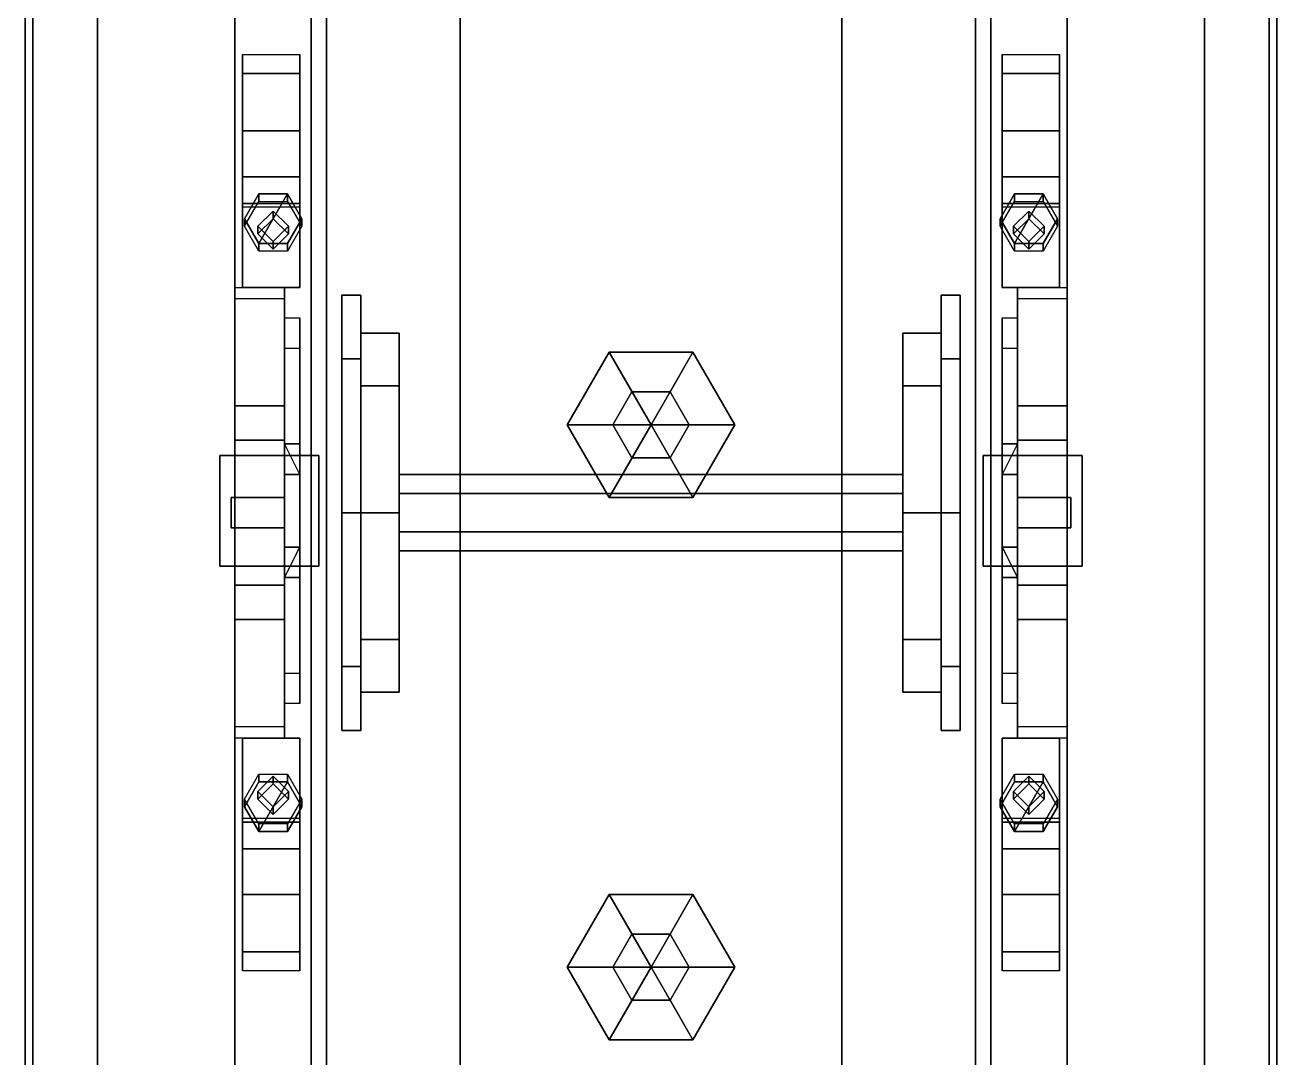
# Model space of a CAD drawing. Header units: millimetres. Extents: x -1.7 to 3, y -7.7 to 18.8.
# Drawn here: x -1.64 to 1.64, y -5.678 to -2.973 of the extents above; entities that cross this region are included whole.
import ezdxf

# ---------------------------------------------------------------- set-up
doc = ezdxf.new("R2010")
doc.units = ezdxf.units.MM
doc.layers.add('suspension', color=5, linetype='Continuous')
doc.layers.add('wheels', color=2, linetype='Continuous')

msp = doc.modelspace()

# ---------------------------------------------------------------- linework, layer by layer
for points in [[(-1.09, 7.1, 0.92), (-1.09, -7.1, 0.92), (-1.09, -7.1, 1.19), (-1.09, 7.1, 1.19)], [(-0.85, 6.8, 0.92), (-0.85, -6.8, 0.92), (-1.09, -7.1, 0.92), (-1.09, 7.1, 0.92)], [(1.09, 7.1, 0.92), (1.09, -7.1, 0.92), (0.85, -6.8, 0.92), (0.85, 6.8, 0.92)], [(1.09, -7.1, 1.19), (1.09, -7.1, 0.92), (1.09, 7.1, 0.92), (1.09, 7.1, 1.19)], [(-1.64, 7, 3.45), (-1.64, -7, 3.45), (-1.64, -7, 3.59), (-1.64, 7, 3.59)], [(-1.64, 7, 3.59), (-1.64, -7, 3.59), (-1.62, -7, 3.73), (-1.62, 7, 3.73)], [(-1.62, -7, 3.73), (-1.45, -7, 3.83), (-1.45, 7, 3.83), (-1.62, 7, 3.73)], [(-1.45, 7, 3.83), (-1.45, -7, 3.83), (-0.89, -7, 4.03), (-0.89, 7, 4.03)], [(-0.89, -7, 4.03), (-0.5, -7, 4.14), (-0.5, 7, 4.14), (-0.89, 7, 4.03)], [(-0.5, 7, 4.14), (-0.5, -7, 4.14), (0.5, -7, 4.14), (0.5, 7, 4.14)], [(0.5, 7, 4.14), (0.5, -7, 4.14), (0.89, -7, 4.03), (0.89, 7, 4.03)], [(0.89, -7, 4.03), (1.45, -7, 3.83), (1.45, 7, 3.83), (0.89, 7, 4.03)], [(1.45, 7, 3.83), (1.45, -7, 3.83), (1.62, -7, 3.73), (1.62, 7, 3.73)], [(1.62, -7, 3.73), (1.64, -7, 3.59), (1.64, 7, 3.59), (1.62, 7, 3.73)], [(1.64, -7, 3.59), (1.64, -7, 3.45), (1.64, 7, 3.45), (1.64, 7, 3.59)], [(-0.85, -6.8, 1.19), (-0.85, -6.8, 0.92), (-0.85, 6.8, 0.92), (-0.85, 6.8, 1.19)], [(0.85, 6.8, 0.92), (0.85, -6.8, 0.92), (0.85, -6.8, 1.19), (0.85, 6.8, 1.19)], [(-1.64, 6, 1.19), (-1.64, -6, 1.19), (-1.64, -6, 3.45), (-1.64, 6, 3.45)], [(1.64, 6, 1.19), (1.64, -6, 1.19), (-1.64, -6, 1.19), (-1.64, 6, 1.19)], [(1.64, -6, 3.45), (1.64, -6, 1.19), (1.64, 6, 1.19), (1.64, 6, 3.45)], [(-1.09, -3.66, 0.92), (-1.09, -4.06, 0.69), (-1.09, -3.97, 0.81), (-1.09, -3.69, 0.92)], [(-0.96, -3.66, 0.92), (-0.96, -4.06, 0.69), (-1.09, -4.06, 0.69), (-1.09, -3.66, 0.92)], [(-0.96, -3.97, 0.81), (-0.96, -4.06, 0.69), (-0.96, -3.66, 0.92), (-0.96, -3.69, 0.92)], [(0.96, -3.66, 0.92), (0.96, -4.06, 0.69), (0.96, -3.97, 0.81), (0.96, -3.69, 0.92)], [(1.09, -3.66, 0.92), (1.09, -4.06, 0.69), (0.96, -4.06, 0.69), (0.96, -3.66, 0.92)], [(1.09, -3.97, 0.81), (1.09, -4.06, 0.69), (1.09, -3.66, 0.92), (1.09, -3.69, 0.92)], [(-1.09, -3.69, 0.92), (-1.09, -3.97, 0.81), (-0.96, -3.97, 0.81), (-0.96, -3.69, 0.92)], [(0.96, -3.69, 0.92), (0.96, -3.97, 0.81), (1.09, -3.97, 0.81), (1.09, -3.69, 0.92)], [(-0.96, -3.74, 0.92), (-0.96, -4.07, 0.4), (-0.96, -4.07, 0.54), (-0.96, -3.82, 0.92)], [(-0.92, -3.74, 0.92), (-0.92, -4.07, 0.4), (-0.96, -4.07, 0.4), (-0.96, -3.74, 0.92)], [(-0.92, -4.07, 0.54), (-0.92, -4.07, 0.4), (-0.92, -3.74, 0.92), (-0.92, -3.82, 0.92)], [(0.92, -3.74, 0.92), (0.92, -4.07, 0.4), (0.92, -4.07, 0.54), (0.92, -3.82, 0.92)], [(0.96, -3.74, 0.92), (0.96, -4.07, 0.4), (0.92, -4.07, 0.4), (0.92, -3.74, 0.92)], [(0.96, -4.07, 0.54), (0.96, -4.07, 0.4), (0.96, -3.74, 0.92), (0.96, -3.82, 0.92)], [(-0.96, -3.82, 0.92), (-0.96, -4.07, 0.54), (-0.92, -4.07, 0.54), (-0.92, -3.82, 0.92)], [(-0.05, -3.9334, 4.3), (-0.1, -4.02, 4.3), (-0.22, -4.02, 4.38), (-0.11, -3.8295, 4.38)], [(-0.11, -3.8295, 4.38), (-0.22, -4.02, 4.38), (0, -4.02, 4.52)], [(0.05, -3.9334, 4.3), (-0.05, -3.9334, 4.3), (-0.11, -3.8295, 4.38), (0.11, -3.8295, 4.38)], [(0.11, -3.8295, 4.38), (-0.11, -3.8295, 4.38), (0, -4.02, 4.52)], [(0.22, -4.02, 4.38), (0.11, -3.8295, 4.38), (0, -4.02, 4.52)], [(0.1, -4.02, 4.3), (0.05, -3.9334, 4.3), (0.11, -3.8295, 4.38), (0.22, -4.02, 4.38)], [(0.92, -3.82, 0.92), (0.92, -4.07, 0.54), (0.96, -4.07, 0.54), (0.96, -3.82, 0.92)], [(-0.05, -3.9334, 4.14), (-0.1, -4.02, 4.14), (-0.1, -4.02, 4.3), (-0.05, -3.9334, 4.3)], [(0.05, -3.9334, 4.14), (-0.05, -3.9334, 4.14), (-0.05, -3.9334, 4.3), (0.05, -3.9334, 4.3)], [(0.1, -4.02, 4.14), (0.05, -3.9334, 4.14), (0.05, -3.9334, 4.3), (0.1, -4.02, 4.3)], [(-1.09, -4.06, 0.69), (-1.09, -4.21, 0.69), (-1.09, -4.21, 0.81), (-1.09, -3.97, 0.81)], [(-1.09, -3.97, 0.81), (-1.09, -4.21, 0.81), (-0.96, -4.21, 0.81), (-0.96, -3.97, 0.81)], [(0.96, -4.06, 0.69), (0.96, -4.21, 0.69), (0.96, -4.21, 0.81), (0.96, -3.97, 0.81)], [(0.96, -3.97, 0.81), (0.96, -4.21, 0.81), (1.09, -4.21, 0.81), (1.09, -3.97, 0.81)], [(1.09, -4.21, 0.81), (1.09, -4.21, 0.69), (1.09, -4.06, 0.69), (1.09, -3.97, 0.81)], [(-0.1, -4.02, 4.3), (-0.05, -4.1066, 4.3), (-0.11, -4.2105, 4.38), (-0.22, -4.02, 4.38)], [(-0.22, -4.02, 4.38), (-0.11, -4.2105, 4.38), (0, -4.02, 4.52)], [(-0.11, -4.2105, 4.38), (0.11, -4.2105, 4.38), (0, -4.02, 4.52)], [(-0.1, -4.02, 4.14), (-0.05, -4.1066, 4.14), (-0.05, -4.1066, 4.3), (-0.1, -4.02, 4.3)], [(0.11, -4.2105, 4.38), (0.22, -4.02, 4.38), (0, -4.02, 4.52)], [(0.05, -4.1066, 4.14), (0.1, -4.02, 4.14), (0.1, -4.02, 4.3), (0.05, -4.1066, 4.3)], [(0.05, -4.1066, 4.3), (0.1, -4.02, 4.3), (0.22, -4.02, 4.38), (0.11, -4.2105, 4.38)], [(-0.96, -4.06, 0.69), (-0.96, -4.21, 0.69), (-1.09, -4.21, 0.69), (-1.09, -4.06, 0.69)], [(1.09, -4.06, 0.69), (1.09, -4.21, 0.69), (0.96, -4.21, 0.69), (0.96, -4.06, 0.69)], [(-0.87, -4.39, 0.68), (-0.87, -4.1, 0.68), (-1.13, -4.1, 0.68), (-1.13, -4.39, 0.68)], [(-1.13, -4.39, 0.4), (-1.13, -4.1, 0.4), (-0.87, -4.1, 0.4), (-0.87, -4.39, 0.4)], [(-1.13, -4.1, 0.68), (-1.13, -4.1, 0.4), (-1.13, -4.39, 0.4), (-1.13, -4.39, 0.68)], [(-0.87, -4.1, 0.68), (-0.87, -4.1, 0.4), (-1.13, -4.1, 0.4), (-1.13, -4.1, 0.68)], [(-0.96, -4.07, 0.73), (-0.96, -4.07, 0.28), (-0.96, -4.42, 0.28), (-0.96, -4.42, 0.73)], [(-0.96, -4.42, 0.28), (-0.96, -4.07, 0.28), (-0.92, -4.07, 0.28), (-0.92, -4.42, 0.28)], [(-0.92, -4.34, 0.73), (-0.92, -4.15, 0.73), (-0.96, -4.07, 0.73), (-0.96, -4.42, 0.73)], [(-0.92, -4.07, 0.92), (-0.92, -4.07, 0.28), (-0.96, -4.07, 0.28), (-0.96, -4.07, 0.92)], [(-0.96, -4.07, 0.92), (-0.96, -4.07, 0.73), (-0.96, -4.15, 0.73), (-0.96, -4.15, 0.92)], [(-0.92, -4.42, 0.28), (-0.92, -4.07, 0.28), (-0.92, -4.07, 0.73), (-0.92, -4.42, 0.73)], [(-0.92, -4.15, 0.73), (-0.92, -4.07, 0.73), (-0.92, -4.07, 0.92), (-0.92, -4.15, 0.92)], [(-0.87, -4.39, 0.4), (-0.87, -4.1, 0.4), (-0.87, -4.1, 0.68), (-0.87, -4.39, 0.68)], [(0.87, -4.1, 0.68), (0.87, -4.39, 0.68), (1.13, -4.39, 0.68), (1.13, -4.1, 0.68)], [(1.13, -4.1, 0.4), (1.13, -4.39, 0.4), (0.87, -4.39, 0.4), (0.87, -4.1, 0.4)], [(0.87, -4.1, 0.4), (0.87, -4.39, 0.4), (0.87, -4.39, 0.68), (0.87, -4.1, 0.68)], [(1.13, -4.1, 0.68), (1.13, -4.1, 0.4), (0.87, -4.1, 0.4), (0.87, -4.1, 0.68)], [(0.92, -4.07, 0.28), (0.92, -4.42, 0.28), (0.92, -4.42, 0.73), (0.92, -4.07, 0.73)], [(0.96, -4.07, 0.28), (0.96, -4.42, 0.28), (0.92, -4.42, 0.28), (0.92, -4.07, 0.28)], [(0.92, -4.15, 0.73), (0.92, -4.34, 0.73), (0.96, -4.42, 0.73), (0.96, -4.07, 0.73)], [(0.96, -4.07, 0.92), (0.96, -4.07, 0.28), (0.92, -4.07, 0.28), (0.92, -4.07, 0.92)], [(0.92, -4.07, 0.73), (0.92, -4.15, 0.73), (0.92, -4.15, 0.92), (0.92, -4.07, 0.92)], [(0.96, -4.42, 0.73), (0.96, -4.42, 0.28), (0.96, -4.07, 0.28), (0.96, -4.07, 0.73)], [(0.96, -4.15, 0.92), (0.96, -4.15, 0.73), (0.96, -4.07, 0.73), (0.96, -4.07, 0.92)], [(1.13, -4.39, 0.68), (1.13, -4.39, 0.4), (1.13, -4.1, 0.4), (1.13, -4.1, 0.68)], [(-0.05, -4.1066, 4.3), (0.05, -4.1066, 4.3), (0.11, -4.2105, 4.38), (-0.11, -4.2105, 4.38)], [(-0.05, -4.1066, 4.14), (0.05, -4.1066, 4.14), (0.05, -4.1066, 4.3), (-0.05, -4.1066, 4.3)], [(-0.96, -4.15, 0.92), (-0.96, -4.15, 0.73), (-0.92, -4.15, 0.73), (-0.92, -4.15, 0.92)], [(0.92, -4.15, 0.92), (0.92, -4.15, 0.73), (0.96, -4.15, 0.73), (0.96, -4.15, 0.92)], [(-0.96, -4.21, 0.82), (-0.96, -4.21, 0.68), (-1.1, -4.21, 0.68), (-1.1, -4.21, 0.82)], [(-1.1, -4.21, 0.82), (-1.1, -4.21, 0.68), (-1.1, -4.29, 0.68), (-1.1, -4.29, 0.82)], [(-0.96, -4.29, 0.82), (-0.96, -4.21, 0.82), (-1.1, -4.21, 0.82), (-1.1, -4.29, 0.82)], [(-0.96, -4.29, 0.68), (-0.96, -4.21, 0.68), (-0.96, -4.21, 0.82), (-0.96, -4.29, 0.82)], [(1.1, -4.21, 0.82), (1.1, -4.21, 0.68), (0.96, -4.21, 0.68), (0.96, -4.21, 0.82)], [(0.96, -4.21, 0.68), (0.96, -4.29, 0.68), (0.96, -4.29, 0.82), (0.96, -4.21, 0.82)], [(0.96, -4.21, 0.82), (0.96, -4.29, 0.82), (1.1, -4.29, 0.82), (1.1, -4.21, 0.82)], [(1.1, -4.29, 0.82), (1.1, -4.29, 0.68), (1.1, -4.21, 0.68), (1.1, -4.21, 0.82)], [(-1.1, -4.29, 0.82), (-1.1, -4.29, 0.68), (-0.96, -4.29, 0.68), (-0.96, -4.29, 0.82)], [(-1.09, -4.29, 0.81), (-1.09, -4.29, 0.69), (-1.09, -4.44, 0.69), (-1.09, -4.53, 0.81)], [(-1.09, -4.44, 0.69), (-1.09, -4.29, 0.69), (-0.96, -4.29, 0.69), (-0.96, -4.44, 0.69)], [(-0.96, -4.53, 0.81), (-0.96, -4.29, 0.81), (-1.09, -4.29, 0.81), (-1.09, -4.53, 0.81)], [(0.96, -4.29, 0.82), (0.96, -4.29, 0.68), (1.1, -4.29, 0.68), (1.1, -4.29, 0.82)], [(0.96, -4.29, 0.81), (0.96, -4.29, 0.69), (0.96, -4.44, 0.69), (0.96, -4.53, 0.81)], [(0.96, -4.44, 0.69), (0.96, -4.29, 0.69), (1.09, -4.29, 0.69), (1.09, -4.44, 0.69)], [(1.09, -4.53, 0.81), (1.09, -4.29, 0.81), (0.96, -4.29, 0.81), (0.96, -4.53, 0.81)], [(1.09, -4.44, 0.69), (1.09, -4.29, 0.69), (1.09, -4.29, 0.81), (1.09, -4.53, 0.81)], [(-0.92, -4.34, 0.92), (-0.92, -4.34, 0.73), (-0.96, -4.34, 0.73), (-0.96, -4.34, 0.92)], [(-0.96, -4.34, 0.92), (-0.96, -4.34, 0.73), (-0.96, -4.42, 0.73), (-0.96, -4.42, 0.92)], [(-0.92, -4.42, 0.73), (-0.92, -4.34, 0.73), (-0.92, -4.34, 0.92), (-0.92, -4.42, 0.92)], [(0.96, -4.34, 0.92), (0.96, -4.34, 0.73), (0.92, -4.34, 0.73), (0.92, -4.34, 0.92)], [(0.92, -4.34, 0.73), (0.92, -4.42, 0.73), (0.92, -4.42, 0.92), (0.92, -4.34, 0.92)], [(0.96, -4.42, 0.92), (0.96, -4.42, 0.73), (0.96, -4.34, 0.73), (0.96, -4.34, 0.92)], [(-1.13, -4.39, 0.68), (-1.13, -4.39, 0.4), (-0.87, -4.39, 0.4), (-0.87, -4.39, 0.68)], [(0.87, -4.39, 0.68), (0.87, -4.39, 0.4), (1.13, -4.39, 0.4), (1.13, -4.39, 0.68)], [(-0.96, -4.42, 0.92), (-0.96, -4.42, 0.28), (-0.92, -4.42, 0.28), (-0.92, -4.42, 0.92)], [(-0.92, -4.67, 0.92), (-0.92, -4.42, 0.54), (-0.96, -4.42, 0.54), (-0.96, -4.67, 0.92)], [(-0.96, -4.75, 0.92), (-0.96, -4.42, 0.4), (-0.92, -4.42, 0.4), (-0.92, -4.75, 0.92)], [(-0.96, -4.42, 0.54), (-0.96, -4.42, 0.4), (-0.96, -4.75, 0.92), (-0.96, -4.67, 0.92)], [(-0.92, -4.75, 0.92), (-0.92, -4.42, 0.4), (-0.92, -4.42, 0.54), (-0.92, -4.67, 0.92)], [(0.92, -4.42, 0.92), (0.92, -4.42, 0.28), (0.96, -4.42, 0.28), (0.96, -4.42, 0.92)], [(0.96, -4.67, 0.92), (0.96, -4.42, 0.54), (0.92, -4.42, 0.54), (0.92, -4.67, 0.92)], [(0.92, -4.42, 0.54), (0.92, -4.42, 0.4), (0.92, -4.75, 0.92), (0.92, -4.67, 0.92)], [(0.92, -4.75, 0.92), (0.92, -4.42, 0.4), (0.96, -4.42, 0.4), (0.96, -4.75, 0.92)], [(0.96, -4.75, 0.92), (0.96, -4.42, 0.4), (0.96, -4.42, 0.54), (0.96, -4.67, 0.92)], [(-1.09, -4.84, 0.92), (-1.09, -4.44, 0.69), (-0.96, -4.44, 0.69), (-0.96, -4.84, 0.92)], [(-1.09, -4.53, 0.81), (-1.09, -4.44, 0.69), (-1.09, -4.84, 0.92), (-1.09, -4.81, 0.92)], [(-0.96, -4.84, 0.92), (-0.96, -4.44, 0.69), (-0.96, -4.53, 0.81), (-0.96, -4.81, 0.92)], [(0.96, -4.53, 0.81), (0.96, -4.44, 0.69), (0.96, -4.84, 0.92), (0.96, -4.81, 0.92)], [(0.96, -4.84, 0.92), (0.96, -4.44, 0.69), (1.09, -4.44, 0.69), (1.09, -4.84, 0.92)], [(1.09, -4.84, 0.92), (1.09, -4.44, 0.69), (1.09, -4.53, 0.81), (1.09, -4.81, 0.92)], [(-0.96, -4.81, 0.92), (-0.96, -4.53, 0.81), (-1.09, -4.53, 0.81), (-1.09, -4.81, 0.92)], [(1.09, -4.81, 0.92), (1.09, -4.53, 0.81), (0.96, -4.53, 0.81), (0.96, -4.81, 0.92)], [(-0.11, -5.2495, 4.38), (-0.22, -5.44, 4.38), (0, -5.44, 4.52)], [(-0.05, -5.3534, 4.3), (-0.1, -5.44, 4.3), (-0.22, -5.44, 4.38), (-0.11, -5.2495, 4.38)], [(0.11, -5.2495, 4.38), (-0.11, -5.2495, 4.38), (0, -5.44, 4.52)], [(0.05, -5.3534, 4.3), (-0.05, -5.3534, 4.3), (-0.11, -5.2495, 4.38), (0.11, -5.2495, 4.38)], [(0.22, -5.44, 4.38), (0.11, -5.2495, 4.38), (0, -5.44, 4.52)], [(0.1, -5.44, 4.3), (0.05, -5.3534, 4.3), (0.11, -5.2495, 4.38), (0.22, -5.44, 4.38)], [(-0.05, -5.3534, 4.14), (-0.1, -5.44, 4.14), (-0.1, -5.44, 4.3), (-0.05, -5.3534, 4.3)], [(0.05, -5.3534, 4.14), (-0.05, -5.3534, 4.14), (-0.05, -5.3534, 4.3), (0.05, -5.3534, 4.3)], [(0.1, -5.44, 4.14), (0.05, -5.3534, 4.14), (0.05, -5.3534, 4.3), (0.1, -5.44, 4.3)], [(-0.22, -5.44, 4.38), (-0.11, -5.6305, 4.38), (0, -5.44, 4.52)], [(-0.1, -5.44, 4.3), (-0.05, -5.5266, 4.3), (-0.11, -5.6305, 4.38), (-0.22, -5.44, 4.38)], [(-0.11, -5.6305, 4.38), (0.11, -5.6305, 4.38), (0, -5.44, 4.52)], [(-0.1, -5.44, 4.14), (-0.05, -5.5266, 4.14), (-0.05, -5.5266, 4.3), (-0.1, -5.44, 4.3)], [(0.11, -5.6305, 4.38), (0.22, -5.44, 4.38), (0, -5.44, 4.52)], [(0.05, -5.5266, 4.14), (0.1, -5.44, 4.14), (0.1, -5.44, 4.3), (0.05, -5.5266, 4.3)], [(0.05, -5.5266, 4.3), (0.1, -5.44, 4.3), (0.22, -5.44, 4.38), (0.11, -5.6305, 4.38)], [(-0.05, -5.5266, 4.3), (0.05, -5.5266, 4.3), (0.11, -5.6305, 4.38), (-0.11, -5.6305, 4.38)], [(-0.05, -5.5266, 4.14), (0.05, -5.5266, 4.14), (0.05, -5.5266, 4.3), (-0.05, -5.5266, 4.3)]]:
    msp.add_3dface(points)
at = {"layer": 'suspension'}
for points in [[(-1.07, -3.05, 0.92), (-1.07, -3.1, 0.84), (-1.07, -3.37, 0.84), (-1.07, -3.45, 0.92)], [(-0.92, -3.05, 0.92), (-0.92, -3.1, 0.84), (-1.07, -3.1, 0.84), (-1.07, -3.05, 0.92)], [(-0.92, -3.37, 0.84), (-0.92, -3.1, 0.84), (-0.92, -3.05, 0.92), (-0.92, -3.45, 0.92)], [(0.92, -3.05, 0.92), (0.92, -3.1, 0.84), (0.92, -3.37, 0.84), (0.92, -3.45, 0.92)], [(1.07, -3.05, 0.92), (1.07, -3.1, 0.84), (0.92, -3.1, 0.84), (0.92, -3.05, 0.92)], [(1.07, -3.37, 0.84), (1.07, -3.1, 0.84), (1.07, -3.05, 0.92), (1.07, -3.45, 0.92)], [(-1.07, -3.1, 0.71), (-1.07, -3.25, 0.52), (-1.07, -3.44, 0.58), (-1.07, -3.37, 0.71)], [(-0.92, -3.1, 0.71), (-0.92, -3.25, 0.52), (-1.07, -3.25, 0.52), (-1.07, -3.1, 0.71)], [(-1.07, -3.1, 0.84), (-1.07, -3.1, 0.71), (-1.07, -3.37, 0.71), (-1.07, -3.37, 0.84)], [(-0.92, -3.1, 0.84), (-0.92, -3.1, 0.71), (-1.07, -3.1, 0.71), (-1.07, -3.1, 0.84)], [(-0.92, -3.44, 0.58), (-0.92, -3.25, 0.52), (-0.92, -3.1, 0.71), (-0.92, -3.37, 0.71)], [(-0.92, -3.37, 0.71), (-0.92, -3.1, 0.71), (-0.92, -3.1, 0.84), (-0.92, -3.37, 0.84)], [(0.92, -3.1, 0.71), (0.92, -3.25, 0.52), (0.92, -3.44, 0.58), (0.92, -3.37, 0.71)], [(1.07, -3.1, 0.71), (1.07, -3.25, 0.52), (0.92, -3.25, 0.52), (0.92, -3.1, 0.71)], [(1.07, -3.1, 0.84), (1.07, -3.1, 0.71), (0.92, -3.1, 0.71), (0.92, -3.1, 0.84)], [(0.92, -3.1, 0.84), (0.92, -3.1, 0.71), (0.92, -3.37, 0.71), (0.92, -3.37, 0.84)], [(1.07, -3.44, 0.58), (1.07, -3.25, 0.52), (1.07, -3.1, 0.71), (1.07, -3.37, 0.71)], [(1.07, -3.37, 0.71), (1.07, -3.1, 0.71), (1.07, -3.1, 0.84), (1.07, -3.37, 0.84)], [(-1.07, -3.25, 0.52), (-1.07, -3.66, 0.51), (-1.07, -3.66, 0.58), (-1.07, -3.44, 0.58)], [(-0.92, -3.25, 0.52), (-0.92, -3.66, 0.51), (-1.07, -3.66, 0.51), (-1.07, -3.25, 0.52)], [(-0.92, -3.66, 0.58), (-0.92, -3.66, 0.51), (-0.92, -3.25, 0.52), (-0.92, -3.44, 0.58)], [(1.07, -3.25, 0.52), (1.07, -3.66, 0.51), (0.92, -3.66, 0.51), (0.92, -3.25, 0.52)], [(0.92, -3.25, 0.52), (0.92, -3.66, 0.51), (0.92, -3.66, 0.58), (0.92, -3.44, 0.58)], [(1.07, -3.66, 0.58), (1.07, -3.66, 0.51), (1.07, -3.25, 0.52), (1.07, -3.44, 0.58)], [(-1.07, -3.37, 0.71), (-1.07, -3.44, 0.58), (-0.92, -3.44, 0.58), (-0.92, -3.37, 0.71)], [(-1.07, -3.37, 0.84), (-1.07, -3.37, 0.71), (-0.92, -3.37, 0.71), (-0.92, -3.37, 0.84)], [(-1.07, -3.45, 0.92), (-1.07, -3.37, 0.84), (-0.92, -3.37, 0.84), (-0.92, -3.45, 0.92)], [(0.92, -3.37, 0.71), (0.92, -3.44, 0.58), (1.07, -3.44, 0.58), (1.07, -3.37, 0.71)], [(0.92, -3.45, 0.92), (0.92, -3.37, 0.84), (1.07, -3.37, 0.84), (1.07, -3.45, 0.92)], [(0.92, -3.37, 0.84), (0.92, -3.37, 0.71), (1.07, -3.37, 0.71), (1.07, -3.37, 0.84)], [(-1.07, -3.44, 0.58), (-1.07, -3.66, 0.58), (-0.92, -3.66, 0.58), (-0.92, -3.44, 0.58)], [(-0.9525, -3.415, 0.27), (-1.0275, -3.545, 0.27), (-1.065, -3.48, 0.27), (-1.0275, -3.415, 0.27)], [(-1.0275, -3.415, 0.27), (-1.065, -3.48, 0.27), (-1.065, -3.5, 0.52), (-1.0275, -3.435, 0.52)], [(-0.915, -3.48, 0.27), (-0.9525, -3.545, 0.27), (-1.0275, -3.545, 0.27), (-0.9525, -3.415, 0.27)], [(-0.9525, -3.415, 0.27), (-1.0275, -3.415, 0.27), (-1.0275, -3.435, 0.52), (-0.9525, -3.435, 0.52)], [(-0.915, -3.48, 0.27), (-0.9525, -3.415, 0.27), (-0.9525, -3.435, 0.52), (-0.915, -3.5, 0.52)], [(0.9525, -3.415, 0.27), (0.915, -3.48, 0.27), (0.915, -3.5, 0.52), (0.9525, -3.435, 0.52)], [(1.0275, -3.415, 0.27), (0.9525, -3.545, 0.27), (0.915, -3.48, 0.27), (0.9525, -3.415, 0.27)], [(0.92, -3.44, 0.58), (0.92, -3.66, 0.58), (1.07, -3.66, 0.58), (1.07, -3.44, 0.58)], [(1.0275, -3.415, 0.27), (0.9525, -3.415, 0.27), (0.9525, -3.435, 0.52), (1.0275, -3.435, 0.52)], [(1.065, -3.48, 0.27), (1.0275, -3.545, 0.27), (0.9525, -3.545, 0.27), (1.0275, -3.415, 0.27)], [(1.065, -3.48, 0.27), (1.0275, -3.415, 0.27), (1.0275, -3.435, 0.52), (1.065, -3.5, 0.52)], [(-0.99, -3.46, 0.58), (-1.03, -3.5, 0.58), (-1.03, -3.52, 0.92), (-0.99, -3.48, 0.92)], [(-0.95, -3.5, 0.58), (-0.99, -3.46, 0.58), (-0.99, -3.48, 0.92), (-0.95, -3.52, 0.92)], [(0.99, -3.46, 0.58), (0.95, -3.5, 0.58), (0.95, -3.52, 0.92), (0.99, -3.48, 0.92)], [(1.03, -3.5, 0.58), (0.99, -3.46, 0.58), (0.99, -3.48, 0.92), (1.03, -3.52, 0.92)], [(-1.065, -3.48, 0.27), (-1.0275, -3.545, 0.27), (-1.0275, -3.565, 0.52), (-1.065, -3.5, 0.52)], [(-1.03, -3.5, 0.58), (-0.99, -3.54, 0.58), (-0.99, -3.56, 0.92), (-1.03, -3.52, 0.92)], [(-0.99, -3.54, 0.58), (-0.95, -3.5, 0.58), (-0.95, -3.52, 0.92), (-0.99, -3.56, 0.92)], [(-0.9525, -3.545, 0.27), (-0.915, -3.48, 0.27), (-0.915, -3.5, 0.52), (-0.9525, -3.565, 0.52)], [(0.915, -3.48, 0.27), (0.9525, -3.545, 0.27), (0.9525, -3.565, 0.52), (0.915, -3.5, 0.52)], [(0.95, -3.5, 0.58), (0.99, -3.54, 0.58), (0.99, -3.56, 0.92), (0.95, -3.52, 0.92)], [(0.99, -3.54, 0.58), (1.03, -3.5, 0.58), (1.03, -3.52, 0.92), (0.99, -3.56, 0.92)], [(1.0275, -3.545, 0.27), (1.065, -3.48, 0.27), (1.065, -3.5, 0.52), (1.0275, -3.565, 0.52)], [(-1.0275, -3.545, 0.27), (-0.9525, -3.545, 0.27), (-0.9525, -3.565, 0.52), (-1.0275, -3.565, 0.52)], [(0.9525, -3.545, 0.27), (1.0275, -3.545, 0.27), (1.0275, -3.565, 0.52), (0.9525, -3.565, 0.52)], [(-1.07, -3.66, 0.58), (-1.07, -3.66, 0.51), (-0.92, -3.66, 0.51), (-0.92, -3.66, 0.58)], [(-0.92, -5.06, 0.58), (-0.92, -4.84, 0.58), (-1.07, -4.84, 0.58), (-1.07, -5.06, 0.58)], [(-1.07, -4.84, 0.58), (-1.07, -4.84, 0.51), (-1.07, -5.25, 0.52), (-1.07, -5.06, 0.58)], [(-1.07, -5.25, 0.52), (-1.07, -4.84, 0.51), (-0.92, -4.84, 0.51), (-0.92, -5.25, 0.52)], [(-0.92, -5.25, 0.52), (-0.92, -4.84, 0.51), (-0.92, -4.84, 0.58), (-0.92, -5.06, 0.58)], [(0.92, -5.25, 0.52), (0.92, -4.84, 0.51), (1.07, -4.84, 0.51), (1.07, -5.25, 0.52)], [(1.07, -5.06, 0.58), (1.07, -4.84, 0.58), (0.92, -4.84, 0.58), (0.92, -5.06, 0.58)], [(0.92, -4.84, 0.58), (0.92, -4.84, 0.51), (0.92, -5.25, 0.52), (0.92, -5.06, 0.58)], [(1.07, -4.84, 0.58), (1.07, -4.84, 0.51), (0.92, -4.84, 0.51), (0.92, -4.84, 0.58)], [(1.07, -5.25, 0.52), (1.07, -4.84, 0.51), (1.07, -4.84, 0.58), (1.07, -5.06, 0.58)], [(-1.0275, -4.955, 0.27), (-1.065, -5.02, 0.27), (-1.065, -5, 0.52), (-1.0275, -4.935, 0.52)], [(-0.99, -4.96, 0.58), (-1.03, -5, 0.58), (-1.03, -4.98, 0.92), (-0.99, -4.94, 0.92)], [(-0.9525, -4.955, 0.27), (-1.0275, -4.955, 0.27), (-1.0275, -4.935, 0.52), (-0.9525, -4.935, 0.52)], [(-0.95, -5, 0.58), (-0.99, -4.96, 0.58), (-0.99, -4.94, 0.92), (-0.95, -4.98, 0.92)], [(-0.915, -5.02, 0.27), (-0.9525, -4.955, 0.27), (-0.9525, -4.935, 0.52), (-0.915, -5, 0.52)], [(0.9525, -4.955, 0.27), (0.915, -5.02, 0.27), (0.915, -5, 0.52), (0.9525, -4.935, 0.52)], [(0.99, -4.96, 0.58), (0.95, -5, 0.58), (0.95, -4.98, 0.92), (0.99, -4.94, 0.92)], [(1.0275, -4.955, 0.27), (0.9525, -4.955, 0.27), (0.9525, -4.935, 0.52), (1.0275, -4.935, 0.52)], [(1.03, -5, 0.58), (0.99, -4.96, 0.58), (0.99, -4.94, 0.92), (1.03, -4.98, 0.92)], [(1.065, -5.02, 0.27), (1.0275, -4.955, 0.27), (1.0275, -4.935, 0.52), (1.065, -5, 0.52)], [(-1.065, -5.02, 0.27), (-1.0275, -4.955, 0.27), (-0.9525, -4.955, 0.27), (-1.0275, -5.085, 0.27)], [(-1.03, -5, 0.58), (-0.99, -5.04, 0.58), (-0.99, -5.02, 0.92), (-1.03, -4.98, 0.92)], [(-1.0275, -5.085, 0.27), (-0.9525, -4.955, 0.27), (-0.915, -5.02, 0.27), (-0.9525, -5.085, 0.27)], [(-0.99, -5.04, 0.58), (-0.95, -5, 0.58), (-0.95, -4.98, 0.92), (-0.99, -5.02, 0.92)], [(0.915, -5.02, 0.27), (0.9525, -4.955, 0.27), (1.0275, -4.955, 0.27), (0.9525, -5.085, 0.27)], [(0.95, -5, 0.58), (0.99, -5.04, 0.58), (0.99, -5.02, 0.92), (0.95, -4.98, 0.92)], [(0.9525, -5.085, 0.27), (1.0275, -4.955, 0.27), (1.065, -5.02, 0.27), (1.0275, -5.085, 0.27)], [(0.99, -5.04, 0.58), (1.03, -5, 0.58), (1.03, -4.98, 0.92), (0.99, -5.02, 0.92)], [(-1.065, -5.02, 0.27), (-1.0275, -5.085, 0.27), (-1.0275, -5.065, 0.52), (-1.065, -5, 0.52)], [(-0.9525, -5.085, 0.27), (-0.915, -5.02, 0.27), (-0.915, -5, 0.52), (-0.9525, -5.065, 0.52)], [(0.915, -5.02, 0.27), (0.9525, -5.085, 0.27), (0.9525, -5.065, 0.52), (0.915, -5, 0.52)], [(1.0275, -5.085, 0.27), (1.065, -5.02, 0.27), (1.065, -5, 0.52), (1.0275, -5.065, 0.52)], [(-1.07, -5.13, 0.84), (-1.07, -5.4, 0.84), (-1.07, -5.45, 0.92), (-1.07, -5.05, 0.92)], [(-0.92, -5.05, 0.92), (-0.92, -5.13, 0.84), (-1.07, -5.13, 0.84), (-1.07, -5.05, 0.92)], [(-0.92, -5.45, 0.92), (-0.92, -5.4, 0.84), (-0.92, -5.13, 0.84), (-0.92, -5.05, 0.92)], [(0.92, -5.13, 0.84), (0.92, -5.4, 0.84), (0.92, -5.45, 0.92), (0.92, -5.05, 0.92)], [(1.07, -5.05, 0.92), (1.07, -5.13, 0.84), (0.92, -5.13, 0.84), (0.92, -5.05, 0.92)], [(1.07, -5.45, 0.92), (1.07, -5.4, 0.84), (1.07, -5.13, 0.84), (1.07, -5.05, 0.92)], [(-1.07, -5.06, 0.58), (-1.07, -5.25, 0.52), (-1.07, -5.4, 0.71), (-1.07, -5.13, 0.71)], [(-0.92, -5.13, 0.71), (-0.92, -5.06, 0.58), (-1.07, -5.06, 0.58), (-1.07, -5.13, 0.71)], [(-1.0275, -5.085, 0.27), (-0.9525, -5.085, 0.27), (-0.9525, -5.065, 0.52), (-1.0275, -5.065, 0.52)], [(-0.92, -5.4, 0.71), (-0.92, -5.25, 0.52), (-0.92, -5.06, 0.58), (-0.92, -5.13, 0.71)], [(0.92, -5.06, 0.58), (0.92, -5.25, 0.52), (0.92, -5.4, 0.71), (0.92, -5.13, 0.71)], [(1.07, -5.13, 0.71), (1.07, -5.06, 0.58), (0.92, -5.06, 0.58), (0.92, -5.13, 0.71)], [(0.9525, -5.085, 0.27), (1.0275, -5.085, 0.27), (1.0275, -5.065, 0.52), (0.9525, -5.065, 0.52)], [(1.07, -5.4, 0.71), (1.07, -5.25, 0.52), (1.07, -5.06, 0.58), (1.07, -5.13, 0.71)], [(-0.92, -5.13, 0.84), (-0.92, -5.13, 0.71), (-1.07, -5.13, 0.71), (-1.07, -5.13, 0.84)], [(-1.07, -5.13, 0.71), (-1.07, -5.4, 0.71), (-1.07, -5.4, 0.84), (-1.07, -5.13, 0.84)], [(-0.92, -5.4, 0.84), (-0.92, -5.4, 0.71), (-0.92, -5.13, 0.71), (-0.92, -5.13, 0.84)], [(0.92, -5.13, 0.71), (0.92, -5.4, 0.71), (0.92, -5.4, 0.84), (0.92, -5.13, 0.84)], [(1.07, -5.13, 0.84), (1.07, -5.13, 0.71), (0.92, -5.13, 0.71), (0.92, -5.13, 0.84)], [(1.07, -5.4, 0.84), (1.07, -5.4, 0.71), (1.07, -5.13, 0.71), (1.07, -5.13, 0.84)], [(-1.07, -5.4, 0.71), (-1.07, -5.25, 0.52), (-0.92, -5.25, 0.52), (-0.92, -5.4, 0.71)], [(0.92, -5.4, 0.71), (0.92, -5.25, 0.52), (1.07, -5.25, 0.52), (1.07, -5.4, 0.71)], [(-1.07, -5.4, 0.84), (-1.07, -5.4, 0.71), (-0.92, -5.4, 0.71), (-0.92, -5.4, 0.84)], [(-1.07, -5.45, 0.92), (-1.07, -5.4, 0.84), (-0.92, -5.4, 0.84), (-0.92, -5.45, 0.92)], [(0.92, -5.45, 0.92), (0.92, -5.4, 0.84), (1.07, -5.4, 0.84), (1.07, -5.45, 0.92)], [(0.92, -5.4, 0.84), (0.92, -5.4, 0.71), (1.07, -5.4, 0.71), (1.07, -5.4, 0.84)]]:
    msp.add_3dface(points, dxfattribs=at)
at = {"layer": 'wheels'}
for points in [[(-0.81, -4.82, 0.52), (-0.81, -3.8469, 0.9231), (-0.81, -3.68, 0.52), (-0.81, -4.6531, 0.1169)], [(-0.81, -4.6531, 0.1169), (-0.81, -3.68, 0.52), (-0.81, -3.8469, 0.1169), (-0.81, -4.25, -0.05)], [(-0.76, -3.68, 0.52), (-0.76, -3.8469, 0.1169), (-0.81, -3.8469, 0.1169), (-0.81, -3.68, 0.52)], [(-0.76, -3.8469, 0.9231), (-0.76, -3.68, 0.52), (-0.81, -3.68, 0.52), (-0.81, -3.8469, 0.9231)], [(-0.76, -3.78, 0.52), (-0.76, -3.9177, 0.1877), (-0.76, -3.8469, 0.1169), (-0.76, -3.68, 0.52)], [(-0.76, -3.9177, 0.8523), (-0.76, -3.78, 0.52), (-0.76, -3.68, 0.52), (-0.76, -3.8469, 0.9231)], [(0.76, -3.8469, 0.1169), (0.76, -3.68, 0.52), (0.81, -3.68, 0.52), (0.81, -3.8469, 0.1169)], [(0.76, -3.9177, 0.1877), (0.76, -3.78, 0.52), (0.76, -3.68, 0.52), (0.76, -3.8469, 0.1169)], [(0.76, -3.68, 0.52), (0.76, -3.8469, 0.9231), (0.81, -3.8469, 0.9231), (0.81, -3.68, 0.52)], [(0.76, -3.78, 0.52), (0.76, -3.9177, 0.8523), (0.76, -3.8469, 0.9231), (0.76, -3.68, 0.52)], [(0.81, -3.8469, 0.9231), (0.81, -4.25, 1.09), (0.81, -4.6531, 0.9231), (0.81, -3.68, 0.52)], [(0.81, -3.68, 0.52), (0.81, -4.6531, 0.9231), (0.81, -4.82, 0.52), (0.81, -3.8469, 0.1169)], [(-0.66, -3.78, 0.52), (-0.66, -3.9177, 0.1877), (-0.76, -3.9177, 0.1877), (-0.76, -3.78, 0.52)], [(-0.66, -3.9177, 0.8523), (-0.66, -3.78, 0.52), (-0.76, -3.78, 0.52), (-0.76, -3.9177, 0.8523)], [(-0.66, -3.9177, 0.8523), (-0.66, -4.72, 0.52), (-0.66, -4.5823, 0.1877), (-0.66, -3.78, 0.52)], [(-0.66, -3.78, 0.52), (-0.66, -4.5823, 0.1877), (-0.66, -4.25, 0.05), (-0.66, -3.9177, 0.1877)], [(0.66, -4.25, 0.99), (0.66, -3.9177, 0.8523), (0.66, -3.78, 0.52), (0.66, -4.5823, 0.8523)], [(0.66, -4.5823, 0.8523), (0.66, -3.78, 0.52), (0.66, -3.9177, 0.1877), (0.66, -4.72, 0.52)], [(0.66, -3.9177, 0.1877), (0.66, -3.78, 0.52), (0.76, -3.78, 0.52), (0.76, -3.9177, 0.1877)], [(0.66, -3.78, 0.52), (0.66, -3.9177, 0.8523), (0.76, -3.9177, 0.8523), (0.76, -3.78, 0.52)], [(-0.81, -4.6531, 0.9231), (-0.81, -4.25, 1.09), (-0.81, -3.8469, 0.9231), (-0.81, -4.82, 0.52)], [(-0.76, -4.25, 1.09), (-0.76, -3.8469, 0.9231), (-0.81, -3.8469, 0.9231), (-0.81, -4.25, 1.09)], [(-0.76, -3.8469, 0.1169), (-0.76, -4.25, -0.05), (-0.81, -4.25, -0.05), (-0.81, -3.8469, 0.1169)], [(-0.76, -4.25, 0.99), (-0.76, -3.9177, 0.8523), (-0.76, -3.8469, 0.9231), (-0.76, -4.25, 1.09)], [(-0.76, -3.9177, 0.1877), (-0.76, -4.25, 0.05), (-0.76, -4.25, -0.05), (-0.76, -3.8469, 0.1169)], [(0.76, -3.9177, 0.8523), (0.76, -4.25, 0.99), (0.76, -4.25, 1.09), (0.76, -3.8469, 0.9231)], [(0.76, -3.8469, 0.9231), (0.76, -4.25, 1.09), (0.81, -4.25, 1.09), (0.81, -3.8469, 0.9231)], [(0.76, -4.25, 0.05), (0.76, -3.9177, 0.1877), (0.76, -3.8469, 0.1169), (0.76, -4.25, -0.05)], [(0.76, -4.25, -0.05), (0.76, -3.8469, 0.1169), (0.81, -3.8469, 0.1169), (0.81, -4.25, -0.05)], [(0.81, -3.8469, 0.1169), (0.81, -4.82, 0.52), (0.81, -4.6531, 0.1169), (0.81, -4.25, -0.05)], [(-0.66, -4.25, 0.99), (-0.66, -3.9177, 0.8523), (-0.76, -3.9177, 0.8523), (-0.76, -4.25, 0.99)], [(-0.66, -3.9177, 0.1877), (-0.66, -4.25, 0.05), (-0.76, -4.25, 0.05), (-0.76, -3.9177, 0.1877)], [(-0.66, -4.25, 0.99), (-0.66, -4.5823, 0.8523), (-0.66, -4.72, 0.52), (-0.66, -3.9177, 0.8523)], [(0.66, -3.9177, 0.8523), (0.66, -4.25, 0.99), (0.76, -4.25, 0.99), (0.76, -3.9177, 0.8523)], [(0.66, -4.25, 0.05), (0.66, -3.9177, 0.1877), (0.76, -3.9177, 0.1877), (0.76, -4.25, 0.05)], [(0.66, -4.72, 0.52), (0.66, -3.9177, 0.1877), (0.66, -4.25, 0.05), (0.66, -4.5823, 0.1877)], [(0.66, -4.15, 0.52), (0.66, -4.2, 0.4334), (-0.66, -4.2, 0.4334), (-0.66, -4.15, 0.52)], [(0.66, -4.2, 0.6066), (0.66, -4.15, 0.52), (-0.66, -4.15, 0.52), (-0.66, -4.2, 0.6066)], [(0.66, -4.2, 0.4334), (0.66, -4.3, 0.4334), (-0.66, -4.3, 0.4334), (-0.66, -4.2, 0.4334)], [(0.66, -4.3, 0.6066), (0.66, -4.2, 0.6066), (-0.66, -4.2, 0.6066), (-0.66, -4.3, 0.6066)], [(-0.76, -4.6531, 0.9231), (-0.76, -4.25, 1.09), (-0.81, -4.25, 1.09), (-0.81, -4.6531, 0.9231)], [(-0.76, -4.25, -0.05), (-0.76, -4.6531, 0.1169), (-0.81, -4.6531, 0.1169), (-0.81, -4.25, -0.05)], [(-0.76, -4.5823, 0.8523), (-0.76, -4.25, 0.99), (-0.76, -4.25, 1.09), (-0.76, -4.6531, 0.9231)], [(-0.66, -4.5823, 0.8523), (-0.66, -4.25, 0.99), (-0.76, -4.25, 0.99), (-0.76, -4.5823, 0.8523)], [(-0.76, -4.25, 0.05), (-0.76, -4.5823, 0.1877), (-0.76, -4.6531, 0.1169), (-0.76, -4.25, -0.05)], [(-0.66, -4.25, 0.05), (-0.66, -4.5823, 0.1877), (-0.76, -4.5823, 0.1877), (-0.76, -4.25, 0.05)], [(0.66, -4.25, 0.99), (0.66, -4.5823, 0.8523), (0.76, -4.5823, 0.8523), (0.76, -4.25, 0.99)], [(0.66, -4.5823, 0.1877), (0.66, -4.25, 0.05), (0.76, -4.25, 0.05), (0.76, -4.5823, 0.1877)], [(0.76, -4.25, 0.99), (0.76, -4.5823, 0.8523), (0.76, -4.6531, 0.9231), (0.76, -4.25, 1.09)], [(0.76, -4.25, 1.09), (0.76, -4.6531, 0.9231), (0.81, -4.6531, 0.9231), (0.81, -4.25, 1.09)], [(0.76, -4.5823, 0.1877), (0.76, -4.25, 0.05), (0.76, -4.25, -0.05), (0.76, -4.6531, 0.1169)], [(0.76, -4.6531, 0.1169), (0.76, -4.25, -0.05), (0.81, -4.25, -0.05), (0.81, -4.6531, 0.1169)], [(0.66, -4.35, 0.52), (0.66, -4.3, 0.6066), (-0.66, -4.3, 0.6066), (-0.66, -4.35, 0.52)], [(0.66, -4.3, 0.4334), (0.66, -4.35, 0.52), (-0.66, -4.35, 0.52), (-0.66, -4.3, 0.4334)], [(-0.76, -4.5823, 0.1877), (-0.76, -4.72, 0.52), (-0.76, -4.82, 0.52), (-0.76, -4.6531, 0.1169)], [(-0.66, -4.5823, 0.1877), (-0.66, -4.72, 0.52), (-0.76, -4.72, 0.52), (-0.76, -4.5823, 0.1877)], [(-0.76, -4.72, 0.52), (-0.76, -4.5823, 0.8523), (-0.76, -4.6531, 0.9231), (-0.76, -4.82, 0.52)], [(-0.66, -4.72, 0.52), (-0.66, -4.5823, 0.8523), (-0.76, -4.5823, 0.8523), (-0.76, -4.72, 0.52)], [(0.66, -4.72, 0.52), (0.66, -4.5823, 0.1877), (0.76, -4.5823, 0.1877), (0.76, -4.72, 0.52)], [(0.66, -4.5823, 0.8523), (0.66, -4.72, 0.52), (0.76, -4.72, 0.52), (0.76, -4.5823, 0.8523)], [(0.76, -4.72, 0.52), (0.76, -4.5823, 0.1877), (0.76, -4.6531, 0.1169), (0.76, -4.82, 0.52)], [(0.76, -4.5823, 0.8523), (0.76, -4.72, 0.52), (0.76, -4.82, 0.52), (0.76, -4.6531, 0.9231)], [(-0.76, -4.6531, 0.1169), (-0.76, -4.82, 0.52), (-0.81, -4.82, 0.52), (-0.81, -4.6531, 0.1169)], [(-0.76, -4.82, 0.52), (-0.76, -4.6531, 0.9231), (-0.81, -4.6531, 0.9231), (-0.81, -4.82, 0.52)], [(0.76, -4.82, 0.52), (0.76, -4.6531, 0.1169), (0.81, -4.6531, 0.1169), (0.81, -4.82, 0.52)], [(0.76, -4.6531, 0.9231), (0.76, -4.82, 0.52), (0.81, -4.82, 0.52), (0.81, -4.6531, 0.9231)]]:
    msp.add_3dface(points, dxfattribs=at)

doc.saveas('drawing.dxf')
